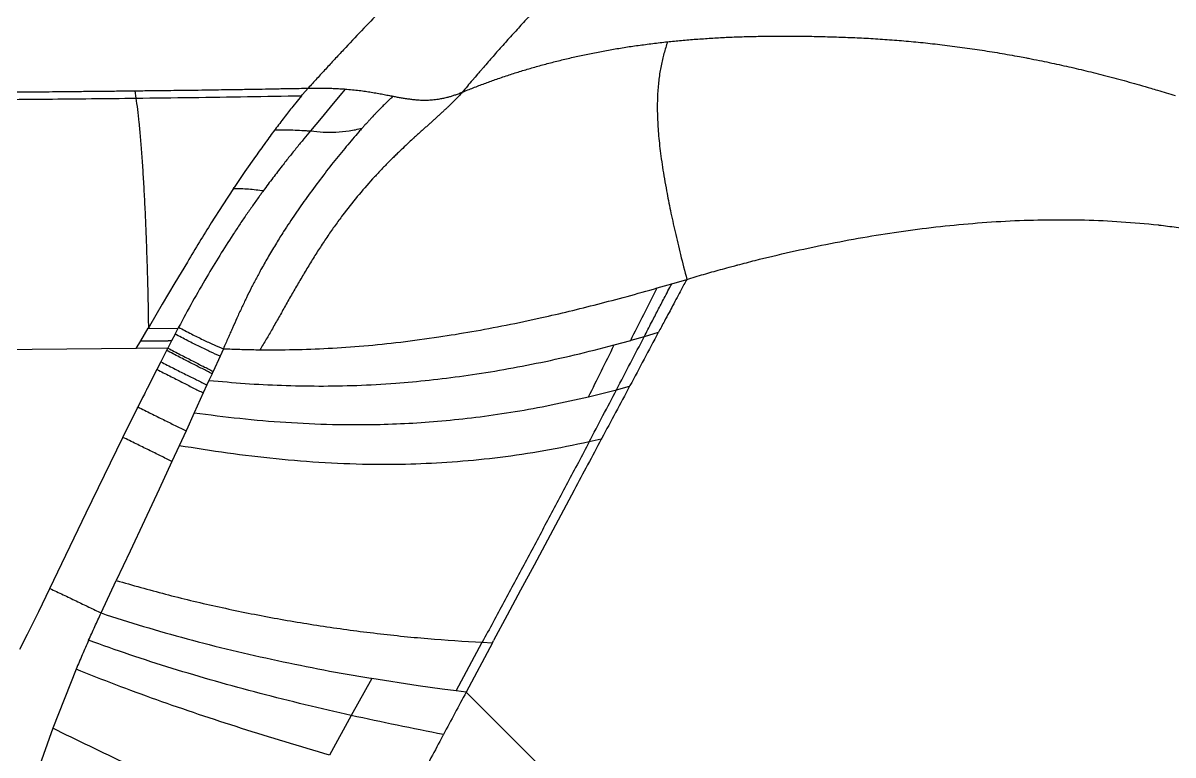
# Model space of a CAD drawing. Extents: x -51 to 27, y -13 to 136.
# Drawn here: x -6.21 to 9.65, y 63.5 to 73.59 of the extents above; entities that cross this region are included whole.
import ezdxf

# ---------------------------------------------------------------- set-up
doc = ezdxf.new("R2010")
doc.units = 0
doc.header["$MEASUREMENT"] = 0
doc.layers.add('GEOMETRY', color=2, linetype='Continuous', lineweight=25)

# ---------------------------------------------------------------- blocks, each defined once
blk = doc.blocks.new('2026 MONTERREY-BLOOM')
at = {"layer": 'GEOMETRY'}
for p, q in [((7.013, -11.054), (7.029, -11.156)), ((9.405, -11.018), (9.328, -11.106)), ((9.472, -11.017), (9.538, -11.017)), ((9.538, -11.017), (9.603, -11.017)), ((9.869, -11.086), (9.82, -11.146)), ((9.89, -11.059), (9.869, -11.086)), ((9.914, -11.03), (9.89, -11.059)), ((9.315, -11.122), (9.192, -11.271)), ((9.315, -11.122), (9.328, -11.106)), ((9.82, -11.146), (9.709, -11.282)), ((9.709, -11.282), (9.584, -11.431)), ((9.584, -11.431), (9.438, -11.605)), ((8.945, -11.592), (8.949, -11.587)), ((9.436, -11.608), (9.438, -11.605)), ((8.678, -11.961), (8.533, -12.168)), ((8.533, -12.168), (8.383, -12.39)), ((8.376, -12.401), (8.228, -12.626)), ((8.376, -12.401), (8.383, -12.39)), ((8.228, -12.626), (8.069, -12.875)), ((7.739, -13.415), (7.568, -13.702)), ((7.568, -13.702), (7.393, -13.998)), ((14.219, -13.773), (14.418, -13.715)), ((14.418, -13.715), (14.626, -13.654)), ((7.393, -13.998), (7.215, -14.301)), ((7.096, -14.501), (7.199, -14.328)), ((7.202, -14.322), (7.199, -14.328)), ((7.199, -14.328), (7.609, -14.333)), ((7.215, -14.301), (7.202, -14.322)), ((7.569, -14.409), (7.52, -14.503)), ((7.576, -14.394), (7.569, -14.409)), ((7.609, -14.333), (7.576, -14.394)), ((7.618, -14.315), (7.609, -14.333)), ((14.233, -14.388), (14.039, -14.445)), ((14.236, -14.384), (14.233, -14.388)), ((7.033, -14.607), (7.096, -14.501)), ((7.096, -14.501), (7.472, -14.503)), ((7.52, -14.503), (7.469, -14.602)), ((7.52, -14.503), (7.472, -14.503)), ((13.625, -14.559), (13.852, -14.497)), ((14.039, -14.445), (13.852, -14.497)), ((7.033, -14.607), (4.695, -14.628)), ((7.469, -14.602), (7.033, -14.607)), ((7.452, -14.633), (7.372, -14.79)), ((7.469, -14.602), (7.452, -14.633)), ((8.189, -14.713), (8.094, -14.923)), ((8.235, -14.611), (8.189, -14.713)), ((7.372, -14.79), (7.318, -14.895)), ((8.037, -15.047), (8.009, -15.11)), ((8.079, -14.955), (8.037, -15.047)), ((8.079, -14.955), (8.094, -14.923)), ((7.959, -15.22), (7.834, -15.495)), ((8.009, -15.11), (7.959, -15.22)), ((13.271, -15.273), (13.656, -15.177)), ((13.657, -15.177), (13.837, -15.129)), ((13.842, -15.12), (13.837, -15.129)), ((6.851, -15.833), (7.053, -15.424)), ((7.053, -15.424), (7.058, -15.414)), ((7.834, -15.495), (7.726, -15.732)), ((6.344, -16.873), (6.851, -15.833)), ((7.721, -15.743), (7.626, -15.948)), ((7.726, -15.732), (7.721, -15.743)), ((13.447, -15.858), (13.279, -15.896)), ((13.454, -15.845), (13.447, -15.858)), ((7.626, -15.948), (7.526, -16.165)), ((7.526, -16.165), (7.35, -16.545)), ((7.35, -16.545), (7.148, -16.978)), ((13.072, -16.56), (12.703, -17.25)), ((5.844, -17.917), (6.344, -16.873)), ((7.148, -16.978), (6.949, -17.401)), ((12.703, -17.25), (12.519, -17.594)), ((6.949, -17.401), (6.759, -17.806)), ((12.519, -17.594), (12.335, -17.938)), ((5.794, -18.021), (5.844, -17.917)), ((6.549, -18.254), (6.759, -17.806)), ((5.743, -18.127), (5.794, -18.021)), ((12.335, -17.938), (12.15, -18.285)), ((5.535, -18.545), (5.691, -18.233)), ((5.691, -18.233), (5.743, -18.127)), ((12.15, -18.285), (11.962, -18.635)), ((5.429, -18.752), (5.535, -18.545)), ((11.444, -19.328), (11.805, -18.658)), ((11.946, -18.665), (11.582, -19.346)), ((11.805, -18.658), (11.946, -18.665)), ((11.946, -18.665), (11.962, -18.635)), ((6.204, -19.031), (5.883, -19.844)), ((10.283, -19.158), (9.999, -19.667)), ((10.267, -19.155), (10.283, -19.158)), ((10.922, -19.257), (10.283, -19.158)), ((11.252, -19.303), (10.922, -19.257)), ((11.444, -19.328), (11.252, -19.303)), ((11.582, -19.346), (11.444, -19.328)), ((11.582, -19.346), (12.091, -19.854)), ((9.999, -19.667), (9.699, -20.213)), ((5.883, -19.844), (5.587, -20.684)), ((12.091, -19.854), (12.616, -20.379))]:
    blk.add_line(p, q, dxfattribs=at)
at = {"layer": 'GEOMETRY', "flags": 128}
blk.add_lwpolyline([(11.742, -10.825), (11.707, -10.865), (11.672, -10.906)], dxfattribs=at)
at = {"layer": 'GEOMETRY'}
for points, knots in [([(-36.643, -38.985), (-36.643, -38.748), (-36.643, -38.251), (-36.643, -37.496), (-36.643, -36.717), (-36.642, -35.938), (-36.641, -35.155), (-36.639, -34.37), (-36.634, -33.124), (-36.625, -31.427), (-36.601, -28.728), (-36.556, -25.487), (-36.48, -22.003), (-36.384, -18.826), (-36.269, -15.952), (-36.147, -13.557), (-36.022, -11.643), (-35.908, -10.209), (-35.804, -9.111), (-35.717, -8.347), (-35.671, -7.917), (-35.598, -7.493), (-35.491, -7.08), (-35.34, -6.644), (-35.136, -6.19), (-34.87, -5.728), (-34.56, -5.294), (-34.209, -4.894), (-33.819, -4.53), (-33.396, -4.207), (-32.942, -3.927), (-32.492, -3.708), (-32.054, -3.541), (-31.634, -3.42), (-31.199, -3.331), (-30.75, -3.28), (-30.3, -3.229), (-29.656, -3.161), (-28.817, -3.082), (-27.505, -2.975), (-25.921, -2.869), (-23.953, -2.762), (-21.876, -2.668), (-19.679, -2.587), (-17.251, -2.514), (-14.59, -2.452), (-11.706, -2.403), (-8.819, -2.37), (-5.936, -2.35), (-3.055, -2.342), (-0.598, -2.339), (1.446, -2.34), (3.092, -2.342), (4.754, -2.346), (6.416, -2.353), (8.055, -2.365), (10.408, -2.386), (13.481, -2.429), (16.974, -2.505), (20.148, -2.601), (23.011, -2.715), (25.395, -2.836), (27.307, -2.961), (28.741, -3.074), (29.84, -3.178), (30.606, -3.264), (31.038, -3.31), (31.463, -3.38), (31.877, -3.486), (32.314, -3.634), (32.769, -3.836), (33.232, -4.099), (33.668, -4.406), (34.07, -4.756), (34.436, -5.143), (34.762, -5.565), (35.044, -6.017), (35.279, -6.492), (35.464, -6.985), (35.602, -7.491), (35.683, -8.01), (35.739, -8.534), (35.815, -9.23), (35.897, -10.097), (36.005, -11.408), (36.112, -12.993), (36.24, -15.339), (36.362, -18.173), (36.465, -21.457), (36.54, -24.706), (36.591, -27.93), (36.621, -30.803), (36.636, -33.323), (36.641, -34.922), (36.642, -35.963), (36.643, -36.444), (36.643, -36.924), (36.643, -37.402), (36.643, -37.896), (36.643, -38.424), (36.643, -38.792), (36.643, -38.985)], [0, 0, 0, 0, 0.005138, 0.010771, 0.016381, 0.022015, 0.027673, 0.03335, 0.039042, 0.054682, 0.070145, 0.097582, 0.124946, 0.145709, 0.16651, 0.187309, 0.197707, 0.208103, 0.218498, 0.221609, 0.224784, 0.227857, 0.230942, 0.234019, 0.237865, 0.24171, 0.245555, 0.249401, 0.253246, 0.257092, 0.260938, 0.264783, 0.267936, 0.271088, 0.274241, 0.277546, 0.280882, 0.284062, 0.291597, 0.299143, 0.312612, 0.326021, 0.341866, 0.357701, 0.373696, 0.394533, 0.415407, 0.436247, 0.457116, 0.477921, 0.498728, 0.51038, 0.52225, 0.534405, 0.54642, 0.558287, 0.569942, 0.597446, 0.624936, 0.645697, 0.666299, 0.687058, 0.697455, 0.707849, 0.718242, 0.721382, 0.724571, 0.72765, 0.730727, 0.733804, 0.737651, 0.741498, 0.745344, 0.74919, 0.753036, 0.756881, 0.760725, 0.76457, 0.768352, 0.772136, 0.775907, 0.779727, 0.783559, 0.79109, 0.798621, 0.812071, 0.825537, 0.849567, 0.873561, 0.896782, 0.920041, 0.943476, 0.95907, 0.97468, 0.978164, 0.981639, 0.985104, 0.988563, 0.992016, 0.995816, 1, 1, 1, 1]), ([(12.649, -9.817), (12.6, -9.869), (12.502, -9.974), (12.405, -10.079), (12.357, -10.131)], [0, 0, 0, 0, 0.500369, 1, 1, 1, 1]), ([(10.393, -9.962), (10.309, -10.05), (10.14, -10.226), (9.974, -10.402), (9.892, -10.49)], [0, 0, 0, 0, 0.500289, 1, 1, 1, 1]), ([(12.357, -10.131), (12.309, -10.184), (12.213, -10.289), (12.118, -10.395), (12.071, -10.448)], [0, 0, 0, 0, 0.500131, 1, 1, 1, 1]), ([(15.17, -10.317), (15.242, -10.314), (15.387, -10.308), (15.535, -10.304), (15.609, -10.303)], [0, 0, 0, 0, 0.5, 1, 1, 1, 1]), ([(15.609, -10.303), (15.686, -10.302), (15.84, -10.299), (15.997, -10.299), (16.075, -10.299)], [0, 0, 0, 0, 0.5, 1, 1, 1, 1]), ([(12.071, -10.448), (12.026, -10.498), (11.937, -10.599), (11.849, -10.701), (11.805, -10.751)], [0, 0, 0, 0, 0.5004556, 1, 1, 1, 1]), ([(13.568, -10.49), (13.599, -10.484), (13.663, -10.473), (13.728, -10.463), (13.76, -10.458)], [0, 0, 0, 0, 0.5, 1, 1, 1, 1]), ([(13.956, -10.428), (13.989, -10.424), (14.055, -10.415), (14.123, -10.406), (14.156, -10.402)], [0, 0, 0, 0, 0.499999, 1, 1, 1, 1]), ([(14.156, -10.402), (14.19, -10.398), (14.257, -10.39), (14.325, -10.382), (14.36, -10.379)], [0, 0, 0, 0, 0.499999, 1, 1, 1, 1]), ([(14.36, -10.379), (14.343, -10.431), (14.31, -10.534), (14.27, -10.704), (14.24, -10.886), (14.222, -11.084), (14.217, -11.301), (14.225, -11.541), (14.249, -11.809), (14.289, -12.107), (14.341, -12.409), (14.4, -12.708), (14.465, -13.002), (14.54, -13.319), (14.597, -13.54), (14.626, -13.654)], [0, 0, 0, 0, 0.096654, 0.187643, 0.273487, 0.354874, 0.432711, 0.508148, 0.582597, 0.657689, 0.735199, 0.796022, 0.859967, 0.92774, 1, 1, 1, 1]), ([(14.36, -10.379), (14.391, -10.375), (14.455, -10.369), (14.519, -10.363), (14.551, -10.36)], [0, 0, 0, 0, 0.499999, 1, 1, 1, 1]), ([(14.551, -10.36), (14.585, -10.357), (14.652, -10.351), (14.72, -10.345), (14.754, -10.343)], [0, 0, 0, 0, 0.499999, 1, 1, 1, 1]), ([(14.754, -10.343), (14.822, -10.338), (14.96, -10.328), (15.1, -10.321), (15.17, -10.317)], [0, 0, 0, 0, 0.5000003, 1, 1, 1, 1]), ([(17.067, -10.327), (17.154, -10.332), (17.326, -10.342), (17.499, -10.356), (17.585, -10.363)], [0, 0, 0, 0, 0.5, 1, 1, 1, 1]), ([(17.585, -10.363), (17.674, -10.37), (17.85, -10.386), (18.027, -10.406), (18.115, -10.416)], [0, 0, 0, 0, 0.500006, 1, 1, 1, 1]), ([(18.115, -10.416), (18.207, -10.427), (18.39, -10.45), (18.573, -10.477), (18.664, -10.49)], [0, 0, 0, 0, 0.5, 1, 1, 1, 1]), ([(9.892, -10.49), (9.851, -10.534), (9.768, -10.622), (9.687, -10.71), (9.647, -10.754)], [0, 0, 0, 0, 0.500067, 1, 1, 1, 1]), ([(12.834, -10.645), (12.893, -10.631), (13.011, -10.602), (13.133, -10.575), (13.194, -10.562)], [0, 0, 0, 0, 0.500004, 1, 1, 1, 1]), ([(13.194, -10.562), (13.255, -10.549), (13.378, -10.524), (13.504, -10.501), (13.568, -10.49)], [0, 0, 0, 0, 0.499996, 1, 1, 1, 1]), ([(18.664, -10.49), (18.71, -10.497), (18.802, -10.511), (18.894, -10.527), (18.94, -10.534)], [0, 0, 0, 0, 0.49934, 1, 1, 1, 1]), ([(18.94, -10.534), (18.986, -10.542), (19.078, -10.558), (19.169, -10.575), (19.215, -10.583)], [0, 0, 0, 0, 0.49954, 1, 1, 1, 1]), ([(19.215, -10.583), (19.247, -10.589), (19.287, -10.597), (19.378, -10.614), (19.528, -10.644), (19.669, -10.674), (19.759, -10.693)], [0, 0, 0, 0, 0.172293, 0.222927, 0.500001, 1, 1, 1, 1]), ([(9.647, -10.754), (9.606, -10.798), (9.525, -10.886), (9.445, -10.974), (9.405, -11.018)], [0, 0, 0, 0, 0.499993, 1, 1, 1, 1]), ([(11.805, -10.751), (11.795, -10.763), (11.774, -10.787), (11.753, -10.811), (11.742, -10.825)], [0, 0, 0, 0, 0.465294, 1, 1, 1, 1]), ([(12.32, -10.789), (12.348, -10.78), (12.404, -10.763), (12.46, -10.747), (12.488, -10.739)], [0, 0, 0, 0, 0.5, 1, 1, 1, 1]), ([(12.488, -10.739), (12.517, -10.731), (12.573, -10.714), (12.631, -10.699), (12.659, -10.691)], [0, 0, 0, 0, 0.5, 1, 1, 1, 1]), ([(12.659, -10.691), (12.688, -10.683), (12.746, -10.668), (12.805, -10.653), (12.834, -10.645)], [0, 0, 0, 0, 0.5, 1, 1, 1, 1]), ([(11.672, -10.906), (11.648, -10.934), (11.6, -10.99), (11.552, -11.046), (11.529, -11.074)], [0, 0, 0, 0, 0.503396, 1, 1, 1, 1]), ([(11.836, -10.954), (11.861, -10.945), (11.909, -10.927), (11.959, -10.909), (11.983, -10.9)], [0, 0, 0, 0, 0.5, 1, 1, 1, 1]), ([(11.983, -10.9), (12.012, -10.89), (12.069, -10.871), (12.127, -10.851), (12.156, -10.842)], [0, 0, 0, 0, 0.5, 1, 1, 1, 1]), ([(12.156, -10.842), (12.183, -10.833), (12.238, -10.815), (12.293, -10.798), (12.32, -10.789)], [0, 0, 0, 0, 0.5, 1, 1, 1, 1]), ([(20.298, -10.82), (20.393, -10.844), (20.537, -10.881), (20.727, -10.933), (20.822, -10.96), (20.869, -10.973)], [0, 0, 0, 0, 0.499996, 0.749998, 1, 1, 1, 1]), ([(4.565, -11.077), (4.642, -11.077), (4.784, -11.075), (4.982, -11.074), (5.171, -11.072), (5.36, -11.071), (5.555, -11.069), (5.743, -11.067), (5.936, -11.066), (6.142, -11.064), (6.35, -11.061), (6.559, -11.059), (6.775, -11.057), (6.93, -11.055), (7.013, -11.054)], [0, 0, 0, 0, 0.093695, 0.174529, 0.242428, 0.325031, 0.405999, 0.481843, 0.55544, 0.641949, 0.734671, 0.811083, 0.897835, 1, 1, 1, 1]), ([(7.013, -11.054), (7.088, -11.053), (7.228, -11.052), (7.422, -11.049), (7.606, -11.047), (7.791, -11.045), (7.982, -11.042), (8.166, -11.039), (8.354, -11.037), (8.555, -11.033), (8.758, -11.03), (8.96, -11.026), (9.171, -11.022), (9.323, -11.02), (9.405, -11.018)], [0, 0, 0, 0, 0.0944984, 0.1753779, 0.2425667, 0.3256072, 0.4066868, 0.482054, 0.5558413, 0.642483, 0.7347906, 0.8099695, 0.8966147, 1, 1, 1, 1]), ([(9.405, -11.018), (9.408, -11.018), (9.414, -11.018), (9.419, -11.018), (9.422, -11.018)], [0, 0, 0, 0, 0.500004, 1, 1, 1, 1]), ([(9.422, -11.018), (9.43, -11.018), (9.447, -11.018), (9.464, -11.017), (9.472, -11.017)], [0, 0, 0, 0, 0.500009, 1, 1, 1, 1]), ([(9.603, -11.017), (9.609, -11.017), (9.62, -11.018), (9.632, -11.018), (9.637, -11.018)], [0, 0, 0, 0, 0.500001, 1, 1, 1, 1]), ([(9.637, -11.018), (9.642, -11.018), (9.653, -11.018), (9.663, -11.018), (9.668, -11.018)], [0, 0, 0, 0, 0.5000007, 1, 1, 1, 1]), ([(9.668, -11.018), (9.689, -11.019), (9.732, -11.02), (9.773, -11.022), (9.794, -11.023)], [0, 0, 0, 0, 0.5, 1, 1, 1, 1]), ([(9.794, -11.023), (9.814, -11.024), (9.855, -11.026), (9.894, -11.029), (9.914, -11.03)], [0, 0, 0, 0, 0.499999, 1, 1, 1, 1]), ([(9.914, -11.03), (9.948, -11.033), (10.017, -11.039), (10.078, -11.046), (10.108, -11.05)], [0, 0, 0, 0, 0.4999705, 1, 1, 1, 1]), ([(10.108, -11.05), (10.138, -11.053), (10.197, -11.061), (10.249, -11.069), (10.275, -11.074)], [0, 0, 0, 0, 0.499982, 1, 1, 1, 1]), ([(10.275, -11.074), (10.303, -11.078), (10.359, -11.088), (10.409, -11.097), (10.434, -11.102)], [0, 0, 0, 0, 0.499997, 1, 1, 1, 1]), ([(11.427, -11.112), (11.444, -11.107), (11.477, -11.095), (11.511, -11.081), (11.529, -11.074)], [0, 0, 0, 0, 0.5, 1, 1, 1, 1]), ([(11.529, -11.074), (11.554, -11.064), (11.604, -11.043), (11.655, -11.023), (11.681, -11.013)], [0, 0, 0, 0, 0.500001, 1, 1, 1, 1]), ([(11.681, -11.013), (11.707, -11.003), (11.758, -10.983), (11.81, -10.963), (11.836, -10.954)], [0, 0, 0, 0, 0.5, 1, 1, 1, 1]), ([(20.869, -10.973), (20.921, -10.988), (21.004, -11.012), (21.168, -11.061), (21.279, -11.096), (21.361, -11.121)], [0, 0, 0, 0, 0.31475, 0.500003, 1, 1, 1, 1]), ([(4.577, -11.179), (4.985, -11.175), (5.803, -11.169), (6.62, -11.16), (7.029, -11.156)], [0, 0, 0, 0, 0.499109, 1, 1, 1, 1]), ([(7.029, -11.156), (7.287, -11.153), (7.8, -11.146), (8.562, -11.136), (9.065, -11.126), (9.315, -11.122)], [0, 0, 0, 0, 0.3381139, 0.6723934, 1, 1, 1, 1]), ([(7.029, -11.156), (7.036, -11.205), (7.05, -11.305), (7.07, -11.487), (7.089, -11.693), (7.108, -11.922), (7.125, -12.171), (7.141, -12.44), (7.155, -12.726), (7.168, -13.026), (7.179, -13.338), (7.189, -13.66), (7.197, -13.989), (7.2, -14.211), (7.202, -14.322)], [0, 0, 0, 0, 0.086253, 0.171994, 0.257173, 0.341765, 0.425759, 0.50916, 0.591996, 0.674324, 0.756201, 0.837704, 0.918936, 1, 1, 1, 1]), ([(10.479, -11.221), (10.47, -11.23), (10.454, -11.246), (10.42, -11.28), (10.393, -11.307), (10.375, -11.326)], [0, 0, 0, 0, 0.250037, 0.500008, 1, 1, 1, 1]), ([(10.575, -11.129), (10.567, -11.136), (10.557, -11.146), (10.541, -11.161), (10.517, -11.184), (10.495, -11.205), (10.479, -11.221)], [0, 0, 0, 0, 0.250036, 0.343513, 0.500009, 1, 1, 1, 1]), ([(10.688, -11.15), (10.707, -11.153), (10.745, -11.16), (10.782, -11.165), (10.801, -11.167)], [0, 0, 0, 0, 0.496679, 1, 1, 1, 1]), ([(10.801, -11.167), (10.811, -11.169), (10.83, -11.171), (10.849, -11.173), (10.859, -11.174)], [0, 0, 0, 0, 0.499731, 1, 1, 1, 1]), ([(10.859, -11.174), (10.869, -11.175), (10.888, -11.177), (10.907, -11.179), (10.917, -11.179)], [0, 0, 0, 0, 0.490531, 1, 1, 1, 1]), ([(10.917, -11.179), (10.941, -11.181), (10.988, -11.183), (11.037, -11.182), (11.062, -11.182)], [0, 0, 0, 0, 0.5, 1, 1, 1, 1]), ([(11.062, -11.182), (11.088, -11.18), (11.126, -11.178), (11.18, -11.171), (11.207, -11.167), (11.221, -11.165)], [0, 0, 0, 0, 0.499991, 0.749995, 1, 1, 1, 1]), ([(11.221, -11.165), (11.24, -11.162), (11.276, -11.155), (11.315, -11.145), (11.335, -11.14)], [0, 0, 0, 0, 0.5000008, 1, 1, 1, 1]), ([(11.37, -11.24), (11.36, -11.25), (11.34, -11.27), (11.318, -11.291), (11.307, -11.301)], [0, 0, 0, 0, 0.503904, 1, 1, 1, 1]), ([(11.335, -11.14), (11.35, -11.136), (11.38, -11.128), (11.412, -11.118), (11.427, -11.112)], [0, 0, 0, 0, 0.5, 1, 1, 1, 1]), ([(11.43, -11.181), (11.42, -11.191), (11.401, -11.21), (11.38, -11.23), (11.37, -11.24)], [0, 0, 0, 0, 0.502368, 1, 1, 1, 1]), ([(9.192, -11.271), (9.154, -11.32), (9.076, -11.417), (8.991, -11.531), (8.949, -11.587)], [0, 0, 0, 0, 0.502164, 1, 1, 1, 1]), ([(10.375, -11.326), (10.366, -11.335), (10.348, -11.353), (10.312, -11.392), (10.284, -11.422), (10.265, -11.442)], [0, 0, 0, 0, 0.2500358, 0.500008, 1, 1, 1, 1]), ([(11.24, -11.363), (11.229, -11.373), (11.207, -11.393), (11.184, -11.415), (11.172, -11.425)], [0, 0, 0, 0, 0.502385, 1, 1, 1, 1]), ([(11.307, -11.301), (11.296, -11.311), (11.274, -11.331), (11.252, -11.352), (11.24, -11.363)], [0, 0, 0, 0, 0.5038098, 1, 1, 1, 1]), ([(9.787, -11.625), (9.849, -11.62), (9.973, -11.611), (10.089, -11.584), (10.148, -11.571)], [0, 0, 0, 0, 0.496773, 1, 1, 1, 1]), ([(10.148, -11.571), (10.141, -11.579), (10.126, -11.596), (10.111, -11.613), (10.103, -11.621)], [0, 0, 0, 0, 0.486852, 1, 1, 1, 1]), ([(10.265, -11.442), (10.255, -11.453), (10.242, -11.467), (10.223, -11.488), (10.207, -11.505), (10.191, -11.523), (10.171, -11.545), (10.158, -11.56), (10.148, -11.571)], [0, 0, 0, 0, 0.249996, 0.342082, 0.499994, 0.65692, 0.749984, 1, 1, 1, 1]), ([(11.024, -11.558), (11.011, -11.57), (10.985, -11.594), (10.958, -11.618), (10.945, -11.63)], [0, 0, 0, 0, 0.5, 1, 1, 1, 1]), ([(11.063, -11.523), (11.056, -11.529), (11.044, -11.541), (11.031, -11.552), (11.024, -11.558)], [0, 0, 0, 0, 0.486377, 1, 1, 1, 1]), ([(11.1, -11.49), (11.094, -11.496), (11.081, -11.507), (11.069, -11.518), (11.063, -11.523)], [0, 0, 0, 0, 0.500163, 1, 1, 1, 1]), ([(11.172, -11.425), (11.16, -11.436), (11.137, -11.457), (11.112, -11.479), (11.1, -11.49)], [0, 0, 0, 0, 0.493719, 1, 1, 1, 1]), ([(8.945, -11.592), (8.902, -11.65), (8.816, -11.766), (8.724, -11.896), (8.678, -11.961)], [0, 0, 0, 0, 0.500089, 1, 1, 1, 1]), ([(8.945, -11.592), (8.949, -11.591), (8.97, -11.591), (8.998, -11.591), (9.078, -11.591), (9.182, -11.593), (9.29, -11.598), (9.35, -11.602), (9.38, -11.604), (9.403, -11.605), (9.423, -11.607), (9.433, -11.607), (9.436, -11.608)], [0, 0, 0, 0, 0.023013, 0.125014, 0.169437, 0.499906, 0.749948, 0.831148, 0.874978, 0.937489, 0.977284, 1, 1, 1, 1]), ([(9.436, -11.608), (9.406, -11.644), (9.345, -11.718), (9.28, -11.796), (9.248, -11.836)], [0, 0, 0, 0, 0.4962691, 1, 1, 1, 1]), ([(9.438, -11.605), (9.496, -11.613), (9.616, -11.629), (9.729, -11.626), (9.787, -11.625)], [0, 0, 0, 0, 0.4899, 1, 1, 1, 1]), ([(10.103, -11.621), (10.046, -11.687), (9.932, -11.819), (9.811, -11.969), (9.75, -12.044)], [0, 0, 0, 0, 0.499987, 1, 1, 1, 1]), ([(10.862, -11.705), (10.861, -11.706), (10.857, -11.71), (10.828, -11.736), (10.771, -11.789), (10.716, -11.842), (10.686, -11.87)], [0, 0, 0, 0, 0.0075921, 0.0708598, 0.5000076, 1, 1, 1, 1]), ([(10.945, -11.63), (10.931, -11.642), (10.904, -11.667), (10.876, -11.693), (10.862, -11.705)], [0, 0, 0, 0, 0.499996, 1, 1, 1, 1]), ([(9.248, -11.836), (9.232, -11.856), (9.199, -11.897), (9.165, -11.939), (9.148, -11.96)], [0, 0, 0, 0, 0.498791, 1, 1, 1, 1]), ([(9.148, -11.96), (9.131, -11.981), (9.097, -12.024), (9.063, -12.068), (9.046, -12.09)], [0, 0, 0, 0, 0.499719, 1, 1, 1, 1]), ([(9.75, -12.044), (9.69, -12.121), (9.569, -12.274), (9.447, -12.442), (9.386, -12.525)], [0, 0, 0, 0, 0.499995, 1, 1, 1, 1]), ([(9.046, -12.09), (9.003, -12.144), (8.918, -12.255), (8.831, -12.372), (8.788, -12.431)], [0, 0, 0, 0, 0.498119, 1, 1, 1, 1]), ([(10.495, -12.057), (10.461, -12.092), (10.394, -12.161), (10.327, -12.234), (10.293, -12.27)], [0, 0, 0, 0, 0.5, 1, 1, 1, 1]), ([(10.293, -12.27), (10.222, -12.35), (10.08, -12.51), (9.946, -12.683), (9.879, -12.77)], [0, 0, 0, 0, 0.499984, 1, 1, 1, 1]), ([(8.376, -12.401), (8.41, -12.401), (8.479, -12.401), (8.583, -12.407), (8.686, -12.417), (8.754, -12.426), (8.788, -12.431)], [0, 0, 0, 0, 0.249967, 0.499986, 0.750009, 1, 1, 1, 1]), ([(8.727, -12.514), (8.697, -12.556), (8.637, -12.64), (8.577, -12.727), (8.546, -12.771)], [0, 0, 0, 0, 0.499293, 1, 1, 1, 1]), ([(8.788, -12.431), (8.778, -12.444), (8.758, -12.472), (8.738, -12.5), (8.727, -12.514)], [0, 0, 0, 0, 0.499895, 1, 1, 1, 1]), ([(9.386, -12.525), (9.359, -12.563), (9.305, -12.638), (9.225, -12.755), (9.145, -12.873), (9.058, -13.006), (8.963, -13.159), (8.861, -13.329), (8.795, -13.447), (8.763, -13.503)], [0, 0, 0, 0, 0.124996, 0.249994, 0.374992, 0.49999, 0.661815, 0.837954, 1, 1, 1, 1]), ([(8.546, -12.771), (8.516, -12.815), (8.456, -12.904), (8.395, -12.996), (8.365, -13.042)], [0, 0, 0, 0, 0.499347, 1, 1, 1, 1]), ([(18.568, -12.882), (18.741, -12.869), (19.086, -12.843), (19.426, -12.836), (19.596, -12.832)], [0, 0, 0, 0, 0.501418, 1, 1, 1, 1]), ([(19.596, -12.832), (19.768, -12.831), (20.112, -12.83), (20.45, -12.849), (20.618, -12.859)], [0, 0, 0, 0, 0.50227, 1, 1, 1, 1]), ([(8.069, -12.875), (8.015, -12.962), (7.906, -13.137), (7.795, -13.322), (7.739, -13.415)], [0, 0, 0, 0, 0.496939, 1, 1, 1, 1]), ([(16.544, -13.172), (16.713, -13.139), (17.049, -13.074), (17.384, -13.023), (17.55, -12.998)], [0, 0, 0, 0, 0.503661, 1, 1, 1, 1]), ([(17.55, -12.998), (17.721, -12.974), (18.061, -12.928), (18.4, -12.897), (18.568, -12.882)], [0, 0, 0, 0, 0.500403, 1, 1, 1, 1]), ([(20.618, -12.859), (20.787, -12.872), (20.961, -12.885), (21.213, -12.914), (21.38, -12.934), (21.542, -12.959), (21.625, -12.972)], [0, 0, 0, 0, 0.499986, 0.5133, 0.749993, 1, 1, 1, 1]), ([(8.365, -13.042), (8.305, -13.136), (8.184, -13.324), (8.065, -13.522), (8.006, -13.621)], [0, 0, 0, 0, 0.498901, 1, 1, 1, 1]), ([(9.675, -13.056), (9.641, -13.107), (9.572, -13.209), (9.507, -13.313), (9.474, -13.365)], [0, 0, 0, 0, 0.499983, 1, 1, 1, 1]), ([(15.568, -13.393), (15.731, -13.353), (16.055, -13.274), (16.382, -13.206), (16.544, -13.172)], [0, 0, 0, 0, 0.50354, 1, 1, 1, 1]), ([(9.474, -13.365), (9.441, -13.419), (9.375, -13.526), (9.311, -13.634), (9.28, -13.688)], [0, 0, 0, 0, 0.499985, 1, 1, 1, 1]), ([(15.089, -13.52), (15.129, -13.509), (15.195, -13.491), (15.27, -13.471), (15.31, -13.46), (15.403, -13.436), (15.488, -13.414), (15.568, -13.393)], [0, 0, 0, 0, 0.250023, 0.417677, 0.469501, 0.50002, 1, 1, 1, 1]), ([(8.006, -13.621), (7.94, -13.734), (7.808, -13.96), (7.682, -14.196), (7.618, -14.315)], [0, 0, 0, 0, 0.4985049, 1, 1, 1, 1]), ([(8.763, -13.503), (8.739, -13.547), (8.691, -13.636), (8.644, -13.726), (8.621, -13.772)], [0, 0, 0, 0, 0.500009, 1, 1, 1, 1]), ([(14.626, -13.654), (14.703, -13.631), (14.856, -13.585), (15.012, -13.542), (15.089, -13.52)], [0, 0, 0, 0, 0.5020765, 1, 1, 1, 1]), ([(8.621, -13.772), (8.598, -13.817), (8.553, -13.908), (8.509, -14.001), (8.487, -14.047)], [0, 0, 0, 0, 0.499999, 1, 1, 1, 1]), ([(8.74, -14.625), (8.894, -14.625), (9.202, -14.626), (9.678, -14.608), (10.168, -14.574), (10.675, -14.522), (11.173, -14.455), (11.659, -14.376), (12.132, -14.288), (12.582, -14.193), (13.005, -14.095), (13.397, -13.997), (13.802, -13.891), (14.079, -13.812), (14.219, -13.773)], [0, 0, 0, 0, 0.101863, 0.203493, 0.304596, 0.40497, 0.504535, 0.586941, 0.668976, 0.750884, 0.812446, 0.874326, 0.936755, 1, 1, 1, 1]), ([(13.852, -14.497), (13.913, -14.377), (14.034, -14.138), (14.157, -13.895), (14.219, -13.773)], [0, 0, 0, 0, 0.499243, 1, 1, 1, 1]), ([(14.039, -14.445), (14.072, -14.379), (14.135, -14.258), (14.227, -14.081), (14.319, -13.903), (14.384, -13.781), (14.418, -13.715)], [0, 0, 0, 0, 0.270754, 0.5, 0.729182, 1, 1, 1, 1]), ([(14.626, -13.654), (14.6, -13.702), (14.555, -13.785), (14.49, -13.907), (14.435, -14.011), (14.377, -14.12), (14.311, -14.241), (14.263, -14.333), (14.236, -14.384)], [0, 0, 0, 0, 0.199204, 0.340344, 0.5, 0.622061, 0.788728, 1, 1, 1, 1]), ([(9.185, -13.851), (9.169, -13.879), (9.138, -13.934), (9.107, -13.989), (9.092, -14.016)], [0, 0, 0, 0, 0.500847, 1, 1, 1, 1]), ([(8.487, -14.047), (8.465, -14.094), (8.422, -14.187), (8.381, -14.281), (8.36, -14.328)], [0, 0, 0, 0, 0.499999, 1, 1, 1, 1]), ([(8.189, -14.713), (8.147, -14.694), (8.065, -14.658), (7.91, -14.584), (7.742, -14.5), (7.628, -14.44), (7.569, -14.409)], [0, 0, 0, 0, 0.270193, 0.512697, 0.74957, 1, 1, 1, 1]), ([(7.618, -14.315), (7.677, -14.346), (7.791, -14.406), (7.959, -14.489), (8.113, -14.56), (8.193, -14.593), (8.235, -14.611)], [0, 0, 0, 0, 0.250583, 0.487298, 0.729642, 1, 1, 1, 1]), ([(8.36, -14.328), (8.35, -14.35), (8.331, -14.394), (8.312, -14.437), (8.302, -14.459)], [0, 0, 0, 0, 0.500165, 1, 1, 1, 1]), ([(14.233, -14.388), (14.167, -14.511), (14.036, -14.758), (13.907, -14.999), (13.842, -15.12)], [0, 0, 0, 0, 0.499999, 1, 1, 1, 1]), ([(8.037, -15.047), (8.203, -15.062), (8.535, -15.092), (9.037, -15.118), (9.548, -15.128), (10.071, -15.119), (10.579, -15.091), (11.071, -15.046), (11.547, -14.987), (12.038, -14.911), (12.548, -14.815), (13.075, -14.7), (13.442, -14.606), (13.625, -14.559)], [0, 0, 0, 0, 0.100498, 0.201389, 0.302322, 0.403005, 0.503226, 0.586322, 0.669052, 0.751524, 0.833943, 0.916624, 1, 1, 1, 1]), ([(8.302, -14.459), (8.291, -14.484), (8.269, -14.535), (8.246, -14.585), (8.235, -14.611)], [0, 0, 0, 0, 0.500667, 1, 1, 1, 1]), ([(13.271, -15.273), (13.33, -15.155), (13.447, -14.92), (13.566, -14.679), (13.625, -14.559)], [0, 0, 0, 0, 0.501659, 1, 1, 1, 1]), ([(13.657, -15.177), (13.72, -15.055), (13.846, -14.814), (13.975, -14.567), (14.039, -14.445)], [0, 0, 0, 0, 0.504307, 1, 1, 1, 1]), ([(8.079, -14.955), (8.035, -14.933), (7.952, -14.891), (7.796, -14.811), (7.627, -14.724), (7.512, -14.664), (7.452, -14.633)], [0, 0, 0, 0, 0.270138, 0.513341, 0.750323, 1, 1, 1, 1]), ([(7.469, -14.602), (7.528, -14.632), (7.643, -14.692), (7.812, -14.779), (7.968, -14.859), (8.05, -14.901), (8.094, -14.923)], [0, 0, 0, 0, 0.249815, 0.48673, 0.7298, 1, 1, 1, 1]), ([(8.235, -14.611), (8.245, -14.611), (8.266, -14.612), (8.286, -14.613), (8.296, -14.613)], [0, 0, 0, 0, 0.4968809, 1, 1, 1, 1]), ([(8.296, -14.613), (8.37, -14.616), (8.517, -14.621), (8.666, -14.624), (8.74, -14.625)], [0, 0, 0, 0, 0.500086, 1, 1, 1, 1]), ([(7.318, -14.895), (7.274, -14.981), (7.23, -15.068), (7.187, -15.155), (7.185, -15.159), (7.179, -15.17), (7.158, -15.212), (7.116, -15.296), (7.079, -15.371), (7.058, -15.414)], [0, 0, 0, 0, 0.5, 0.500648, 0.505367, 0.518132, 0.565845, 0.75, 1, 1, 1, 1]), ([(7.318, -14.895), (7.378, -14.926), (7.494, -14.985), (7.666, -15.072), (7.826, -15.153), (7.913, -15.197), (7.959, -15.22)], [0, 0, 0, 0, 0.248781, 0.486806, 0.730976, 1, 1, 1, 1]), ([(7.372, -14.79), (7.431, -14.82), (7.547, -14.88), (7.718, -14.966), (7.877, -15.045), (7.964, -15.088), (8.009, -15.11)], [0, 0, 0, 0, 0.2491069, 0.4867064, 0.7305151, 1, 1, 1, 1]), ([(13.279, -15.896), (13.343, -15.776), (13.467, -15.539), (13.594, -15.296), (13.656, -15.177)], [0, 0, 0, 0, 0.509345, 1, 1, 1, 1]), ([(13.837, -15.129), (13.773, -15.25), (13.644, -15.491), (13.517, -15.727), (13.454, -15.845)], [0, 0, 0, 0, 0.500012, 1, 1, 1, 1]), ([(7.834, -15.495), (8.043, -15.521), (8.463, -15.575), (9.095, -15.629), (9.737, -15.659), (10.321, -15.659), (10.845, -15.638), (11.304, -15.603), (11.774, -15.551), (12.258, -15.48), (12.756, -15.39), (13.099, -15.312), (13.271, -15.273)], [0, 0, 0, 0, 0.125434, 0.251205, 0.376876, 0.502124, 0.58531, 0.668251, 0.751016, 0.833743, 0.91664, 1, 1, 1, 1]), ([(7.058, -15.414), (7.118, -15.444), (7.236, -15.503), (7.411, -15.59), (7.578, -15.672), (7.672, -15.718), (7.721, -15.743)], [0, 0, 0, 0, 0.247251, 0.486986, 0.732797, 1, 1, 1, 1]), ([(7.526, -16.165), (7.476, -16.14), (7.378, -16.092), (7.208, -16.008), (7.031, -15.921), (6.911, -15.863), (6.851, -15.833)], [0, 0, 0, 0, 0.26607, 0.512957, 0.753755, 1, 1, 1, 1]), ([(13.447, -15.858), (13.384, -15.976), (13.258, -16.213), (13.134, -16.444), (13.072, -16.56)], [0, 0, 0, 0, 0.499996, 1, 1, 1, 1]), ([(13.279, -15.896), (13.07, -15.939), (12.654, -16.026), (12.05, -16.114), (11.461, -16.174), (10.887, -16.205), (10.278, -16.212), (9.636, -16.189), (8.96, -16.134), (8.292, -16.054), (7.848, -15.984), (7.626, -15.948)], [0, 0, 0, 0, 0.100323, 0.199993, 0.29941, 0.398851, 0.49849, 0.623424, 0.748773, 0.874383, 1, 1, 1, 1]), ([(13.279, -15.896), (13.18, -16.084), (12.981, -16.462), (12.688, -17.013), (12.396, -17.56), (12.103, -18.105), (11.905, -18.473), (11.805, -18.658)], [0, 0, 0, 0, 0.198195, 0.397566, 0.597728, 0.798467, 1, 1, 1, 1]), ([(5.844, -17.917), (5.905, -17.946), (6.027, -18.003), (6.208, -18.09), (6.386, -18.175), (6.494, -18.227), (6.549, -18.254)], [0, 0, 0, 0, 0.243378, 0.486732, 0.736585, 1, 1, 1, 1]), ([(6.759, -17.806), (6.983, -17.87), (7.43, -17.998), (8.129, -18.164), (8.842, -18.311), (9.569, -18.434), (10.307, -18.534), (11.053, -18.612), (11.554, -18.643), (11.805, -18.658)], [0, 0, 0, 0, 0.144365, 0.287645, 0.430265, 0.572567, 0.714817, 0.857232, 1, 1, 1, 1]), ([(6.377, -18.631), (6.405, -18.568), (6.462, -18.442), (6.52, -18.317), (6.549, -18.254)], [0, 0, 0, 0, 0.5002512, 1, 1, 1, 1]), ([(6.549, -18.254), (6.742, -18.317), (7.127, -18.441), (7.731, -18.612), (8.347, -18.77), (8.769, -18.863), (8.98, -18.91)], [0, 0, 0, 0, 0.252549, 0.502847, 0.751773, 1, 1, 1, 1]), ([(6.377, -18.631), (6.348, -18.698), (6.289, -18.83), (6.233, -18.964), (6.204, -19.031)], [0, 0, 0, 0, 0.499522, 1, 1, 1, 1]), ([(9.999, -19.667), (9.787, -19.618), (9.364, -19.522), (8.739, -19.364), (8.125, -19.197), (7.525, -19.02), (6.938, -18.832), (6.564, -18.698), (6.377, -18.631)], [0, 0, 0, 0, 0.1657466, 0.3313526, 0.4970995, 0.6633923, 0.830785, 1, 1, 1, 1]), ([(8.98, -18.91), (9.192, -18.954), (9.617, -19.043), (10.051, -19.118), (10.267, -19.155)], [0, 0, 0, 0, 0.499844, 1, 1, 1, 1]), ([(9.699, -20.213), (9.494, -20.153), (9.085, -20.033), (8.483, -19.846), (7.891, -19.653), (7.312, -19.453), (6.745, -19.245), (6.385, -19.103), (6.204, -19.031)], [0, 0, 0, 0, 0.165567, 0.330964, 0.496538, 0.662776, 0.830322, 1, 1, 1, 1]), ([(11.582, -19.346), (11.531, -19.442), (11.428, -19.635), (11.323, -19.832), (11.27, -19.93)], [0, 0, 0, 0, 0.500233, 1, 1, 1, 1]), ([(11.27, -19.93), (11.057, -19.888), (10.631, -19.805), (10.209, -19.713), (9.999, -19.667)], [0, 0, 0, 0, 0.5006414, 1, 1, 1, 1]), ([(9.103, -21.335), (8.915, -21.252), (8.54, -21.086), (7.988, -20.837), (7.444, -20.589), (6.91, -20.34), (6.386, -20.091), (6.051, -19.927), (5.883, -19.844)], [0, 0, 0, 0, 0.1652747, 0.330353, 0.4957082, 0.6619332, 0.8297476, 1, 1, 1, 1]), ([(11.259, -19.952), (11.205, -20.052), (11.099, -20.252), (10.991, -20.455), (10.937, -20.556)], [0, 0, 0, 0, 0.500661, 1, 1, 1, 1]), ([(11.27, -19.93), (11.268, -19.933), (11.264, -19.941), (11.261, -19.948), (11.259, -19.952)], [0, 0, 0, 0, 0.500017, 1, 1, 1, 1])]:
    blk.add_open_spline(points, degree=3, knots=knots, dxfattribs=at)
for points in [[(16.075, -10.299), (16.116, -10.3), (16.197, -10.3), (16.278, -10.302), (16.319, -10.302)], [(16.319, -10.302), (16.36, -10.303), (16.441, -10.305), (16.523, -10.307), (16.564, -10.308)], [(13.76, -10.458), (13.792, -10.452), (13.857, -10.442), (13.923, -10.433), (13.956, -10.428)], [(16.564, -10.308), (16.606, -10.309), (16.69, -10.312), (16.774, -10.315), (16.816, -10.316)], [(16.816, -10.316), (16.858, -10.318), (16.942, -10.321), (17.025, -10.325), (17.067, -10.327)], [(19.759, -10.693), (19.849, -10.713), (20.03, -10.753), (20.208, -10.798), (20.298, -10.82)], [(11.529, -11.074), (11.514, -11.091), (11.484, -11.126), (11.448, -11.163), (11.43, -11.181)], [(10.434, -11.102), (10.459, -11.107), (10.508, -11.116), (10.552, -11.125), (10.575, -11.129)], [(10.575, -11.129), (10.594, -11.133), (10.633, -11.14), (10.669, -11.147), (10.688, -11.15)], [(10.686, -11.87), (10.67, -11.885), (10.639, -11.915), (10.607, -11.946), (10.592, -11.961)], [(10.592, -11.961), (10.576, -11.977), (10.544, -12.008), (10.511, -12.041), (10.495, -12.057)], [(9.879, -12.77), (9.862, -12.793), (9.828, -12.84), (9.794, -12.887), (9.777, -12.91)], [(9.777, -12.91), (9.76, -12.934), (9.726, -12.982), (9.692, -13.031), (9.675, -13.056)], [(9.28, -13.688), (9.264, -13.715), (9.232, -13.77), (9.201, -13.824), (9.185, -13.851)], [(9.092, -14.016), (9.061, -14.07), (9.001, -14.177), (8.941, -14.282), (8.911, -14.335)], [(8.911, -14.335), (8.883, -14.384), (8.827, -14.481), (8.769, -14.577), (8.74, -14.625)]]:
    blk.add_open_spline(points, degree=3, dxfattribs=at)

msp = doc.modelspace()

# ---------------------------------------------------------------- block references
msp.add_blockref('2026 MONTERREY-BLOOM', (-11.682, 83.714))

doc.saveas('drawing.dxf')
